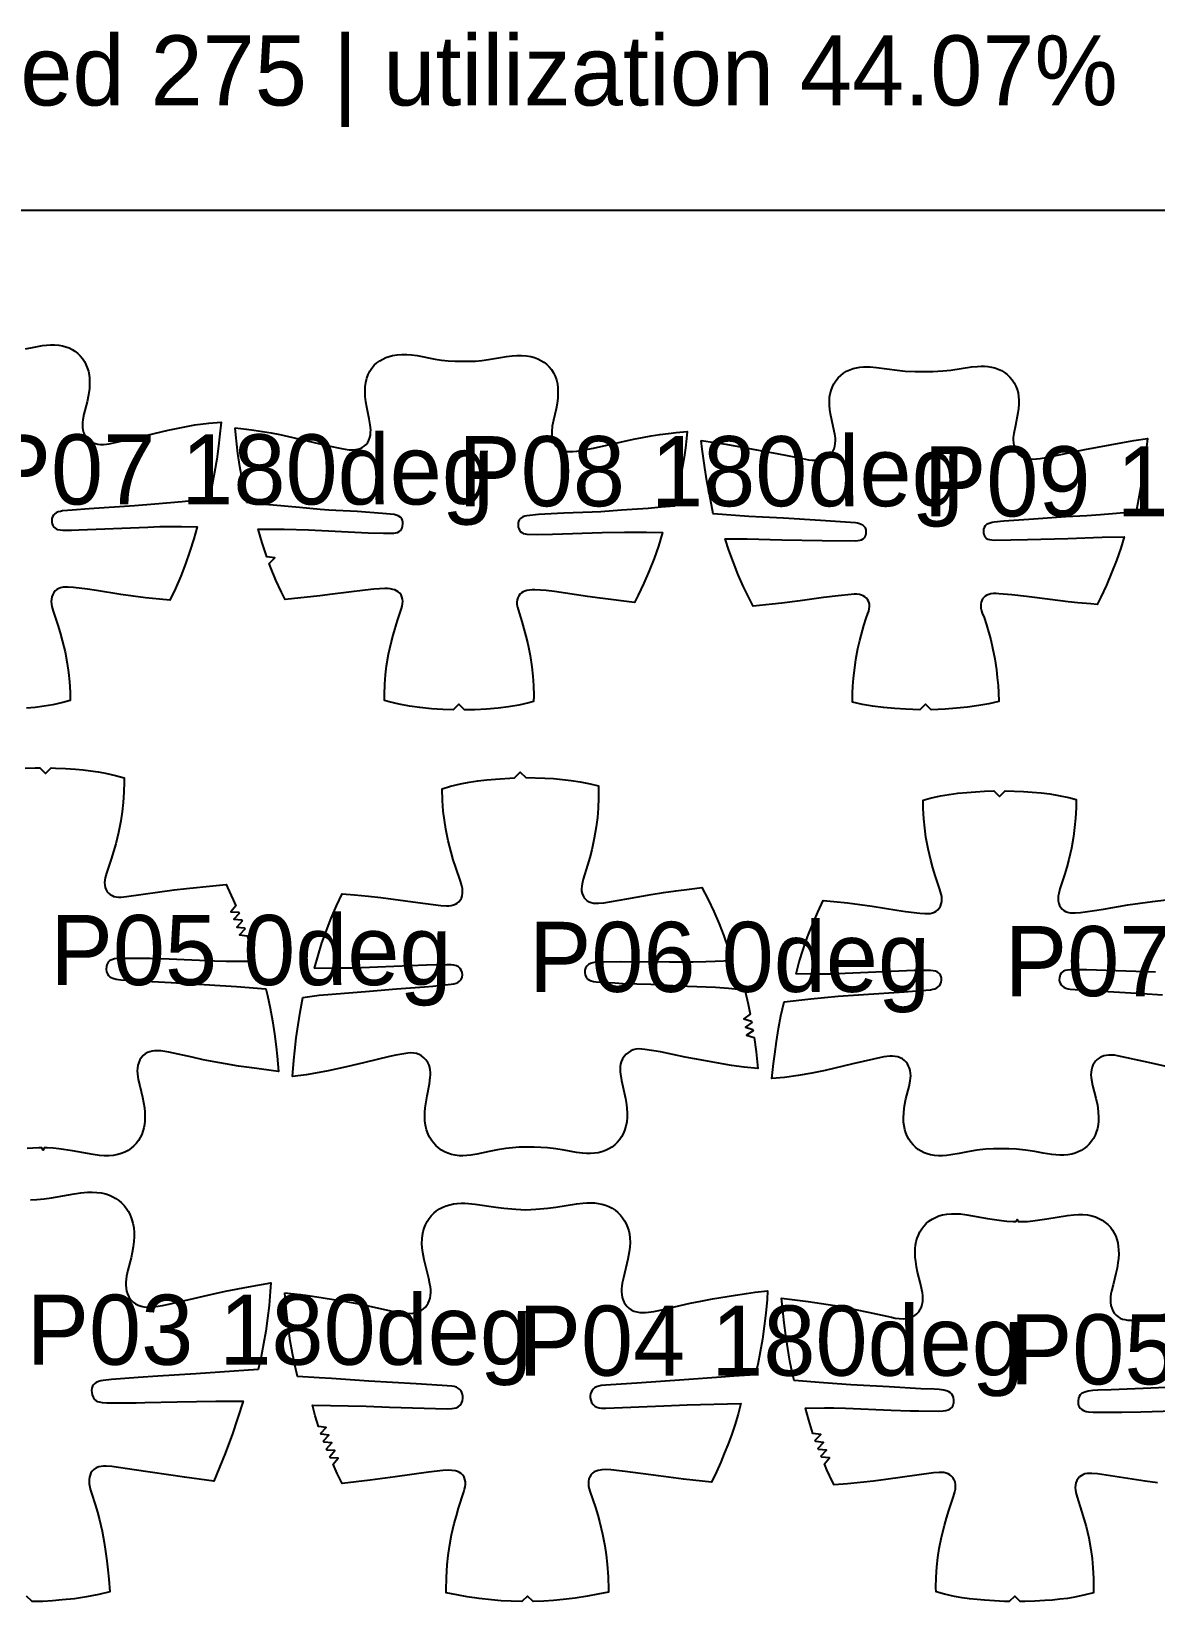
# Model space of a CAD drawing. Header units: millimetres. Extents: x 0 to 2016, y 0 to 4064.
# Drawn here: x 622 to 1022, y 3500 to 4064 of the extents above; entities that cross this region are included whole.
import ezdxf

# ---------------------------------------------------------------- set-up
doc = ezdxf.new("R2010")
doc.units = ezdxf.units.MM
for name, color, linetype in [('ANNOTATION', 3, 'Continuous'), ('LEATHER', 1, 'Continuous'), ('PIECES', 5, 'Continuous')]:
    doc.layers.add(name, color=color, linetype=linetype)

msp = doc.modelspace()

# ---------------------------------------------------------------- linework, layer by layer
at = {"layer": 'LEATHER'}
msp.add_lwpolyline([(0, 0), (2000, 0), (2000, 4000), (0, 4000)], close=True, dxfattribs=at)
at = {"layer": 'PIECES'}
for points in [[(619.48, 3950.72), (622.5, 3951.31), (625.52, 3951.83), (626.96, 3952), (628.41, 3952.1), (629.86, 3952.11), (631.3, 3952), (632.72, 3951.75), (633.88, 3951.43), (635.01, 3951), (636.08, 3950.47), (637.1, 3949.83), (638.05, 3949.09), (638.96, 3948.22), (639.76, 3947.26), (640.46, 3946.22), (641.04, 3945.11), (641.52, 3943.95), (641.89, 3942.71), (642.14, 3941.44), (642.29, 3940.15), (642.35, 3938.85), (642.27, 3936.59), (641.99, 3934.34), (641.48, 3931.84), (640.33, 3927.39), (639.93, 3925.38), (639.83, 3924.47), (639.79, 3923.55), (639.83, 3922.65), (639.96, 3921.75), (640.2, 3920.87), (640.52, 3920.1), (640.93, 3919.38), (641.44, 3918.72), (642.03, 3918.13), (642.77, 3917.59), (643.57, 3917.18), (644.42, 3916.87), (645.31, 3916.67), (646.22, 3916.57), (647.27, 3916.56), (648.31, 3916.66), (649.35, 3916.83), (660.38, 3919.34), (670.32, 3921.68), (675.09, 3922.69), (679.88, 3923.54), (684.81, 3924.17), (689.27, 3924.54), (688.71, 3919.25), (688.3, 3915.92), (687.67, 3911.32), (686.93, 3906.74), (686.08, 3902.21), (684.98, 3897.18), (675.35, 3896.12), (665.63, 3895.23), (658.34, 3894.67), (642.12, 3893.63), (636.16, 3893.15), (634.43, 3893.04), (632.7, 3892.87), (631.91, 3892.73), (631.14, 3892.52), (630.42, 3892.18), (629.89, 3891.8), (629.45, 3891.32), (629.11, 3890.76), (628.9, 3890.15), (628.82, 3889.52), (628.85, 3888.87), (628.96, 3888.28), (629.18, 3887.72), (629.5, 3887.22), (629.9, 3886.83), (630.36, 3886.52), (630.88, 3886.3), (631.81, 3886.09), (632.75, 3886.02), (635.84, 3886), (638.55, 3886.08), (663.13, 3887.14), (667.38, 3887.28), (671.64, 3887.35), (675.17, 3887.34), (680.69, 3887.23), (679.52, 3882.96), (678.12, 3878.49), (676.57, 3874.06), (674.85, 3869.62), (672.97, 3865.25), (670.97, 3861.02), (667.22, 3861.38), (662.3, 3861.93), (657.9, 3862.47), (653.51, 3863.09), (644.76, 3864.5), (641.6, 3864.96), (636.58, 3865.59), (634.71, 3865.72), (633.79, 3865.74), (632.88, 3865.67), (631.98, 3865.48), (631.3, 3865.21), (630.67, 3864.84), (630.1, 3864.37), (629.61, 3863.82), (629.17, 3863.08), (628.86, 3862.27), (628.69, 3861.41), (628.65, 3860.54), (628.72, 3859.67), (628.88, 3858.81), (629.34, 3857.1), (630.99, 3852.12), (631.83, 3849.4), (632.59, 3846.67), (633.56, 3842.61), (634.34, 3838.51), (634.8, 3835.25), (635.13, 3831.97), (635.35, 3828.23), (635.39, 3825.31), (632.8, 3824.58), (629.2, 3823.76), (626.08, 3823.21), (622.94, 3822.8), (619.79, 3822.49)], [(619.38, 3801.09), (622.95, 3801.23), (624.57, 3801.25), (626.56, 3799.24), (628.57, 3801.22), (630.2, 3801.18), (633.76, 3801), (637.32, 3800.75), (640.01, 3800.51), (642.7, 3800.21), (645.37, 3799.85), (648.03, 3799.38), (651.63, 3798.56), (654.63, 3797.72), (654.66, 3796.3), (654.58, 3792.56), (654.33, 3788.82), (653.98, 3785.55), (653.49, 3782.29), (652.68, 3778.2), (651.67, 3774.14), (650.89, 3771.41), (650.03, 3768.71), (648.36, 3763.73), (647.89, 3762.03), (647.73, 3761.16), (647.66, 3760.29), (647.71, 3759.42), (647.88, 3758.57), (648.19, 3757.76), (648.64, 3757.02), (649.13, 3756.48), (649.69, 3756.02), (650.33, 3755.66), (651.01, 3755.4), (651.84, 3755.22), (652.69, 3755.15), (653.54, 3755.16), (655.52, 3755.32), (672.53, 3757.73), (676.93, 3758.25), (686.25, 3759.17), (691, 3759.58), (691.54, 3758.53), (693.57, 3754.22), (694.48, 3752.07), (692.67, 3749.94), (695.46, 3749.77), (695.64, 3749.3), (693.76, 3747.24), (696.54, 3746.97), (696.72, 3746.5), (694.8, 3744.47), (697.58, 3744.15), (697.74, 3743.68), (695.78, 3741.68), (698.55, 3741.32), (700.05, 3736.47), (701.18, 3732.22), (694.45, 3732.15), (691.1, 3732.18), (686.89, 3732.28), (670.67, 3732.96), (663.89, 3733.19), (660.74, 3733.25), (653.67, 3733.26), (652.08, 3733.19), (651.17, 3733.06), (650.29, 3732.82), (649.59, 3732.47), (649, 3731.96), (648.69, 3731.5), (648.47, 3730.97), (648.33, 3730.42), (648.26, 3729.42), (648.41, 3728.44), (648.66, 3727.81), (649.03, 3727.23), (649.5, 3726.75), (650.02, 3726.41), (650.59, 3726.17), (651.81, 3725.86), (653.53, 3725.63), (655.27, 3725.5), (660.03, 3725.29), (671.42, 3724.68), (685.06, 3723.85), (694.76, 3723.22), (705.26, 3722.41), (705.83, 3719.99), (706.76, 3715.48), (707.57, 3710.95), (708.26, 3706.36), (708.85, 3701.76), (709.23, 3698.42), (709.75, 3692.99), (709.75, 3692.99), (700.21, 3694.21), (695.5, 3694.89), (690.81, 3695.64), (686.82, 3696.37), (682.85, 3697.15), (678.88, 3697.99), (670.56, 3699.84), (669.17, 3700.1), (667.78, 3700.28), (666.38, 3700.34), (665.5, 3700.3), (664.63, 3700.18), (663.78, 3699.96), (662.97, 3699.65), (662.21, 3699.22), (661.44, 3698.61), (660.79, 3697.88), (660.26, 3697.06), (659.84, 3696.17), (659.55, 3695.18), (659.39, 3694.17), (659.34, 3693.14), (659.39, 3692.1), (659.52, 3691.06), (659.7, 3690.02), (660.2, 3687.8), (661.22, 3683.72), (661.6, 3681.84), (661.89, 3679.94), (662.03, 3678.4), (662.09, 3676.85), (662.04, 3675.3), (661.91, 3674.06), (661.7, 3672.84), (661.38, 3671.64), (660.96, 3670.47), (660.41, 3669.34), (659.76, 3668.27), (658.99, 3667.28), (658.13, 3666.38), (657.17, 3665.56), (656.07, 3664.81), (654.89, 3664.19), (653.65, 3663.69), (652.36, 3663.32), (650.77, 3663.02), (649.16, 3662.88), (647.53, 3662.87), (645.91, 3662.98), (643.66, 3663.27), (636.26, 3664.58), (631.34, 3665.34), (629.37, 3665.57), (627.17, 3665.69), (626.11, 3665.68), (625.71, 3664.88), (625.31, 3665.68), (624.26, 3665.71), (622.06, 3665.62), (620.08, 3665.41)], [(1030.09, 3693.89), (1020.12, 3696.13), (1009.07, 3698.55), (1008.03, 3698.7), (1006.99, 3698.79), (1005.94, 3698.78), (1005.03, 3698.67), (1004.14, 3698.46), (1003.29, 3698.14), (1002.5, 3697.72), (1001.77, 3697.18), (1001.18, 3696.58), (1000.68, 3695.92), (1000.27, 3695.19), (999.96, 3694.42), (999.72, 3693.54), (999.6, 3692.64), (999.57, 3691.73), (999.62, 3690.82), (999.73, 3689.9), (1000.15, 3687.9), (1001.34, 3683.46), (1001.88, 3680.97), (1002.18, 3678.72), (1002.28, 3676.46), (1002.23, 3675.16), (1002.09, 3673.87), (1001.85, 3672.6), (1001.49, 3671.35), (1001.03, 3670.18), (1000.45, 3669.07), (999.76, 3668.03), (998.97, 3667.06), (998.07, 3666.18), (997.13, 3665.43), (996.12, 3664.78), (995.05, 3664.24), (993.93, 3663.8), (992.77, 3663.47), (991.34, 3663.21), (989.91, 3663.08), (988.46, 3663.08), (987.01, 3663.16), (985.57, 3663.32), (982.54, 3663.81), (979.52, 3664.38), (976.25, 3664.9), (972.96, 3665.26), (970.22, 3665.4), (964.86, 3665.38), (962.11, 3665.21), (958.83, 3664.82), (955.56, 3664.27), (952.55, 3663.67), (949.53, 3663.15), (948.08, 3662.98), (946.63, 3662.88), (945.19, 3662.87), (943.75, 3662.99), (942.33, 3663.23), (941.16, 3663.56), (940.04, 3663.98), (938.96, 3664.52), (937.95, 3665.15), (937, 3665.89), (936.09, 3666.77), (935.29, 3667.73), (934.59, 3668.76), (934, 3669.87), (933.53, 3671.04), (933.16, 3672.28), (932.9, 3673.55), (932.75, 3674.84), (932.69, 3676.13), (932.77, 3678.4), (933.06, 3680.65), (933.56, 3683.14), (934.71, 3687.59), (935.12, 3689.6), (935.22, 3690.52), (935.26, 3691.43), (935.22, 3692.34), (935.09, 3693.24), (934.85, 3694.11), (934.53, 3694.89), (934.11, 3695.61), (933.61, 3696.27), (933.01, 3696.85), (932.28, 3697.39), (931.48, 3697.81), (930.63, 3698.12), (929.74, 3698.32), (928.82, 3698.42), (927.78, 3698.42), (926.73, 3698.32), (925.69, 3698.16), (914.66, 3695.64), (904.72, 3693.31), (899.96, 3692.29), (895.17, 3691.45), (890.24, 3690.81), (885.78, 3690.44), (886.34, 3695.73), (886.75, 3699.06), (887.38, 3703.66), (888.12, 3708.25), (888.97, 3712.77), (890.07, 3717.8), (899.69, 3718.86), (909.42, 3719.75), (916.7, 3720.31), (932.92, 3721.36), (938.89, 3721.84), (940.62, 3721.94), (942.34, 3722.11), (943.14, 3722.25), (943.91, 3722.46), (944.63, 3722.8), (945.16, 3723.19), (945.6, 3723.66), (945.94, 3724.22), (946.14, 3724.83), (946.23, 3725.47), (946.2, 3726.11), (946.08, 3726.7), (945.87, 3727.26), (945.55, 3727.76), (945.15, 3728.15), (944.68, 3728.46), (944.16, 3728.68), (943.24, 3728.89), (942.29, 3728.97), (939.21, 3728.99), (936.5, 3728.9), (911.92, 3727.84), (907.66, 3727.7), (903.41, 3727.64), (899.88, 3727.64), (894.35, 3727.76), (895.53, 3732.02), (896.92, 3736.49), (898.47, 3740.92), (900.2, 3745.36), (902.08, 3749.73), (904.08, 3753.97), (907.83, 3753.6), (912.74, 3753.06), (917.14, 3752.51), (921.53, 3751.89), (930.29, 3750.48), (933.45, 3750.03), (938.47, 3749.4), (940.34, 3749.26), (941.26, 3749.25), (942.17, 3749.31), (943.06, 3749.51), (943.75, 3749.78), (944.38, 3750.15), (944.95, 3750.61), (945.43, 3751.16), (945.88, 3751.91), (946.19, 3752.72), (946.36, 3753.57), (946.4, 3754.44), (946.33, 3755.31), (946.17, 3756.18), (945.7, 3757.88), (944.05, 3762.87), (943.21, 3765.58), (942.46, 3768.32), (941.49, 3772.38), (940.71, 3776.48), (940.25, 3779.74), (939.92, 3783.02), (939.7, 3786.75), (939.66, 3789.67), (942.24, 3790.4), (945.84, 3791.23), (948.96, 3791.77), (952.1, 3792.19), (955.25, 3792.5), (958.42, 3792.73), (961.58, 3792.91), (964.94, 3793.05), (966.95, 3791.06), (968.94, 3793.07), (975.47, 3792.81), (978.63, 3792.61), (981.79, 3792.33), (984.93, 3791.94), (988.05, 3791.42), (991.66, 3790.63), (994.25, 3789.93), (994.24, 3787.01), (994.05, 3783.27), (993.76, 3779.99), (993.33, 3776.72), (992.59, 3772.61), (991.66, 3768.55), (990.92, 3765.8), (990.11, 3763.08), (988.51, 3758.08), (988.06, 3756.37), (987.91, 3755.51), (987.85, 3754.64), (987.89, 3753.76), (988.07, 3752.91), (988.38, 3752.1), (988.84, 3751.37), (989.33, 3750.82), (989.9, 3750.36), (990.54, 3749.99), (991.23, 3749.73), (992.12, 3749.55), (993.03, 3749.49), (993.95, 3749.51), (995.82, 3749.66), (1000.84, 3750.34), (1003.99, 3750.83), (1012.73, 3752.32), (1017.12, 3752.98), (1021.51, 3753.57), (1026.42, 3754.16)], [(1022.57, 3728.36), (997.98, 3729.19), (995.27, 3729.25), (992.19, 3729.2), (991.24, 3729.12), (990.32, 3728.9), (989.8, 3728.67), (989.34, 3728.36), (988.94, 3727.96), (988.62, 3727.46), (988.42, 3726.9), (988.31, 3726.31), (988.29, 3725.66), (988.38, 3725.03), (988.59, 3724.42), (988.93, 3723.87), (989.38, 3723.39), (989.91, 3723.01), (990.63, 3722.68), (991.41, 3722.47), (992.2, 3722.35), (993.93, 3722.19), (995.66, 3722.1), (1001.63, 3721.68), (1017.86, 3720.78), (1025.15, 3720.29)], [(621.22, 3647.21), (623.5, 3647.27), (626.15, 3647.5), (628.79, 3647.86), (636.88, 3649.29), (639.2, 3649.63), (641.53, 3649.84), (643.2, 3649.89), (644.87, 3649.82), (646.51, 3649.61), (648.14, 3649.24), (649.39, 3648.82), (650.6, 3648.28), (651.74, 3647.63), (652.82, 3646.87), (653.77, 3646.05), (654.63, 3645.14), (655.4, 3644.15), (656.07, 3643.1), (656.66, 3641.99), (657.3, 3640.43), (657.77, 3638.82), (658.07, 3637.17), (658.22, 3635.55), (658.24, 3633.93), (658.16, 3632.31), (657.92, 3630.35), (657.57, 3628.41), (657.13, 3626.48), (656, 3622.13), (655.53, 3619.94), (655.37, 3618.87), (655.27, 3617.79), (655.24, 3616.72), (655.32, 3615.66), (655.5, 3614.62), (655.82, 3613.6), (656.34, 3612.51), (657.03, 3611.53), (657.89, 3610.68), (658.75, 3610.06), (659.68, 3609.57), (660.68, 3609.21), (661.72, 3608.99), (662.78, 3608.89), (663.85, 3608.89), (664.92, 3608.98), (665.98, 3609.11), (668.32, 3609.51), (670.64, 3609.98), (676.33, 3611.26), (686.11, 3613.54), (690.84, 3614.54), (699.04, 3616.11), (706.96, 3617.5), (706.78, 3614.48), (706.35, 3609.52), (705.82, 3604.91), (705.17, 3600.31), (704.41, 3595.77), (703.53, 3591.26), (702.52, 3586.68), (680.29, 3585.1), (666.64, 3584.29), (659.7, 3583.84), (650.17, 3583.05), (647.12, 3582.75), (646.29, 3582.6), (645.48, 3582.37), (644.73, 3582.02), (644.2, 3581.65), (643.76, 3581.2), (643.41, 3580.67), (643.15, 3579.96), (643.05, 3579.2), (643.08, 3578.43), (643.24, 3577.59), (643.56, 3576.79), (644.02, 3576.08), (644.64, 3575.51), (645.14, 3575.24), (645.69, 3575.06), (646.83, 3574.86), (648.5, 3574.76), (658.92, 3574.79), (662.08, 3574.82), (673.59, 3575.13), (687.31, 3575.38), (692.3, 3575.39), (697.15, 3575.34), (693.16, 3563.39), (691.92, 3559.85), (690.71, 3556.72), (686.68, 3546.82), (676.17, 3548.29), (658.2, 3550.91), (650.22, 3552.02), (648.2, 3552.16), (647.34, 3552.15), (646.49, 3552.07), (645.66, 3551.9), (644.73, 3551.54), (643.89, 3551.01), (643.3, 3550.43), (642.83, 3549.74), (642.48, 3548.98), (642.26, 3548.21), (642.15, 3547.42), (642.13, 3546.61), (642.19, 3545.81), (642.38, 3544.69), (642.65, 3543.6), (642.97, 3542.51), (644.31, 3538.49), (645.14, 3535.78), (645.89, 3533.03), (646.8, 3529.02), (647.56, 3524.98), (648.06, 3521.72), (648.49, 3518.45), (648.87, 3515.13), (649.19, 3511.81), (649.5, 3507.33), (645.62, 3506.39), (641.23, 3505.54), (636.91, 3504.9), (632.57, 3504.43), (629.09, 3504.14), (625.61, 3503.95), (621.86, 3503.84), (619.86, 3505.84)], [(1023.27, 3546.19), (1018.88, 3546.77), (1001.9, 3549.39), (999.92, 3549.59), (999.07, 3549.6), (998.22, 3549.54), (997.39, 3549.37), (996.7, 3549.12), (996.06, 3548.77), (995.49, 3548.32), (995, 3547.78), (994.54, 3547.05), (994.22, 3546.25), (994.03, 3545.4), (993.98, 3544.52), (994.04, 3543.65), (994.18, 3542.79), (994.63, 3541.08), (996.24, 3536.08), (997.07, 3533.36), (997.82, 3530.62), (998.77, 3526.56), (999.53, 3522.46), (999.97, 3519.19), (1000.28, 3515.91), (1000.48, 3512.17), (1000.52, 3508.43), (1000.47, 3507.02), (997.47, 3506.21), (993.85, 3505.43), (991.19, 3505), (988.51, 3504.67), (985.82, 3504.41), (983.12, 3504.21), (979.56, 3503.99), (976, 3503.86), (974.37, 3503.84), (972.39, 3505.85), (970.37, 3503.86), (968.75, 3503.9), (965.18, 3504.09), (961.62, 3504.34), (958.93, 3504.58), (956.25, 3504.87), (953.57, 3505.24), (950.91, 3505.71), (947.31, 3506.52), (944.32, 3507.37), (944.29, 3508.79), (944.37, 3512.53), (944.62, 3516.26), (944.97, 3519.54), (945.46, 3522.8), (946.27, 3526.89), (947.27, 3530.94), (948.05, 3533.67), (948.91, 3536.38), (950.58, 3541.35), (951.05, 3543.06), (951.21, 3543.92), (951.28, 3544.79), (951.24, 3545.67), (951.07, 3546.52), (950.76, 3547.33), (950.3, 3548.07), (949.82, 3548.61), (949.25, 3549.06), (948.62, 3549.42), (947.93, 3549.69), (947.1, 3549.87), (946.26, 3549.94), (945.4, 3549.93), (943.42, 3549.76), (926.41, 3547.35), (922.01, 3546.83), (912.7, 3545.91), (907.94, 3545.51), (907.4, 3546.56), (905.38, 3550.87), (904.46, 3553.02), (906.27, 3555.15), (903.48, 3555.32), (903.3, 3555.79), (905.18, 3557.85), (902.4, 3558.12), (902.22, 3558.59), (904.15, 3560.61), (901.37, 3560.93), (901.21, 3561.41), (903.16, 3563.4), (900.39, 3563.77), (898.9, 3568.62), (897.76, 3572.87), (904.49, 3572.94), (907.85, 3572.91), (912.05, 3572.81), (928.28, 3572.13), (935.06, 3571.9), (938.21, 3571.84), (945.27, 3571.82), (946.87, 3571.9), (947.78, 3572.02), (948.66, 3572.27), (949.36, 3572.61), (949.94, 3573.12), (950.26, 3573.59), (950.47, 3574.11), (950.61, 3574.67), (950.69, 3575.66), (950.53, 3576.64), (950.28, 3577.28), (949.92, 3577.85), (949.44, 3578.34), (948.92, 3578.67), (948.35, 3578.92), (947.14, 3579.22), (945.41, 3579.46), (943.68, 3579.59), (938.91, 3579.8), (927.53, 3580.4), (913.89, 3581.23), (904.18, 3581.87), (893.68, 3582.67), (893.12, 3585.1), (892.18, 3589.6), (891.38, 3594.13), (890.68, 3598.72), (890.09, 3603.33), (889.71, 3606.66), (889.19, 3612.1), (889.19, 3612.1), (898.73, 3610.88), (903.44, 3610.2), (908.14, 3609.45), (912.12, 3608.72), (916.09, 3607.93), (920.06, 3607.1), (928.39, 3605.25), (929.77, 3604.99), (931.16, 3604.81), (932.56, 3604.74), (933.45, 3604.79), (934.32, 3604.91), (935.17, 3605.12), (935.98, 3605.44), (936.74, 3605.87), (937.5, 3606.48), (938.15, 3607.21), (938.69, 3608.03), (939.1, 3608.92), (939.39, 3609.91), (939.55, 3610.92), (939.6, 3611.95), (939.55, 3612.99), (939.43, 3614.03), (939.25, 3615.06), (938.74, 3617.29), (937.73, 3621.37), (937.34, 3623.25), (937.06, 3625.15), (936.91, 3626.69), (936.85, 3628.24), (936.9, 3629.78), (937.03, 3631.02), (937.25, 3632.25), (937.56, 3633.45), (937.99, 3634.61), (938.53, 3635.75), (939.19, 3636.81), (939.95, 3637.8), (940.81, 3638.71), (941.77, 3639.53), (942.88, 3640.27), (944.06, 3640.9), (945.3, 3641.4), (946.58, 3641.77), (948.17, 3642.07), (949.79, 3642.21), (951.41, 3642.21), (953.03, 3642.11), (955.28, 3641.82), (962.69, 3640.51), (967.6, 3639.75), (969.58, 3639.52), (971.77, 3639.4), (972.83, 3639.41), (973.24, 3640.2), (973.63, 3639.4), (974.69, 3639.38), (976.89, 3639.47), (978.87, 3639.68), (983.79, 3640.37), (991.21, 3641.59), (993.46, 3641.85), (995.08, 3641.94), (996.71, 3641.91), (998.32, 3641.75), (999.91, 3641.43), (1001.19, 3641.04), (1002.42, 3640.53), (1003.59, 3639.89), (1004.69, 3639.13), (1005.64, 3638.3), (1006.49, 3637.38), (1007.24, 3636.38), (1007.88, 3635.31), (1008.41, 3634.17), (1008.82, 3632.99), (1009.12, 3631.79), (1009.32, 3630.57), (1009.43, 3629.33), (1009.46, 3627.78), (1009.39, 3626.23), (1009.22, 3624.69), (1008.91, 3622.8), (1008.5, 3620.92), (1007.44, 3616.85), (1006.91, 3614.63), (1006.71, 3613.6), (1006.57, 3612.56), (1006.51, 3611.53), (1006.54, 3610.5), (1006.69, 3609.48), (1006.97, 3608.49), (1007.37, 3607.59), (1007.9, 3606.76), (1008.54, 3606.03), (1009.3, 3605.41), (1010.05, 3604.97), (1010.86, 3604.65), (1011.7, 3604.42), (1012.57, 3604.29), (1013.46, 3604.23), (1014.86, 3604.28), (1016.25, 3604.44), (1017.64, 3604.68), (1025.99, 3606.43)], [(1031.83, 3580.48), (1018.18, 3579.83), (1006.79, 3579.37), (1002.02, 3579.22), (1000.29, 3579.11), (998.56, 3578.9), (997.34, 3578.61), (996.77, 3578.37), (996.24, 3578.04), (995.76, 3577.56), (995.39, 3576.99), (995.13, 3576.36), (994.97, 3575.38), (995.03, 3574.39), (995.16, 3573.83), (995.37, 3573.3), (995.68, 3572.83), (996.26, 3572.32), (996.95, 3571.96), (997.83, 3571.71), (998.74, 3571.57), (1000.33, 3571.48), (1007.4, 3571.4), (1010.54, 3571.42), (1017.33, 3571.56), (1029.36, 3571.94)]]:
    msp.add_lwpolyline(points, dxfattribs=at)
for points in [[(694.27, 3922.48), (698.27, 3922.05), (700.93, 3921.71), (704.04, 3921.24), (707.13, 3920.72), (710.24, 3920.12), (713.34, 3919.45), (727.62, 3916.08), (732.18, 3915.09), (733.55, 3914.85), (734.92, 3914.69), (736.3, 3914.66), (737.17, 3914.74), (738.02, 3914.9), (738.84, 3915.15), (739.61, 3915.51), (740.33, 3915.98), (741, 3916.61), (741.56, 3917.34), (741.99, 3918.15), (742.31, 3919.02), (742.51, 3919.93), (742.6, 3920.85), (742.61, 3921.77), (742.43, 3923.64), (742.06, 3925.73), (741.18, 3929.9), (740.87, 3931.8), (740.67, 3933.72), (740.61, 3935.65), (740.68, 3937.19), (740.88, 3938.72), (741.25, 3940.22), (741.71, 3941.48), (742.31, 3942.68), (743.05, 3943.79), (743.91, 3944.81), (744.83, 3945.67), (745.83, 3946.42), (746.91, 3947.05), (748.04, 3947.58), (749.23, 3948), (750.45, 3948.32), (752.11, 3948.59), (753.78, 3948.7), (755.46, 3948.67), (757.13, 3948.54), (759.21, 3948.26), (765.61, 3947.06), (767.89, 3946.68), (770.2, 3946.42), (772.76, 3946.28), (775.11, 3946.3), (777.45, 3946.24), (780.02, 3946.33), (782.32, 3946.57), (784.62, 3946.91), (791.04, 3948), (793.12, 3948.25), (794.79, 3948.35), (796.47, 3948.35), (798.14, 3948.22), (799.79, 3947.92), (801.01, 3947.58), (802.19, 3947.14), (803.31, 3946.59), (804.38, 3945.94), (805.37, 3945.18), (806.27, 3944.31), (807.12, 3943.27), (807.84, 3942.14), (808.42, 3940.94), (808.86, 3939.67), (809.2, 3938.17), (809.38, 3936.64), (809.43, 3935.09), (809.33, 3933.16), (809.1, 3931.25), (808.76, 3929.35), (807.82, 3925.2), (807.41, 3923.11), (807.2, 3921.25), (807.19, 3920.32), (807.27, 3919.4), (807.45, 3918.49), (807.76, 3917.62), (808.18, 3916.8), (808.72, 3916.06), (809.39, 3915.42), (810.09, 3914.94), (810.86, 3914.56), (811.68, 3914.3), (812.52, 3914.12), (813.39, 3914.03), (814.77, 3914.04), (816.15, 3914.17), (817.52, 3914.39), (822.1, 3915.31), (836.42, 3918.45), (839.54, 3919.07), (842.66, 3919.62), (845.76, 3920.09), (848.87, 3920.5), (851.54, 3920.8), (855.55, 3921.17), (855.3, 3918.71), (854.91, 3915.38), (854.43, 3912.06), (853.66, 3907.46), (852.77, 3902.88), (851.84, 3898.42), (850.98, 3894.6), (846.22, 3894.16), (841.58, 3893.79), (832.09, 3893.17), (824.72, 3892.58), (821.63, 3892.42), (811.5, 3892.02), (802.46, 3891.55), (798.3, 3891.17), (797.56, 3891.04), (796.85, 3890.81), (796, 3890.22), (795.62, 3889.72), (795.37, 3889.14), (795.22, 3888.48), (795.19, 3887.8), (795.28, 3887.12), (795.43, 3886.56), (795.66, 3886.04), (795.99, 3885.57), (796.48, 3885.15), (797.05, 3884.85), (797.7, 3884.66), (798.37, 3884.58), (801.98, 3884.49), (807.48, 3884.57), (825.15, 3885.14), (833.16, 3885.32), (841.06, 3885.33), (846.77, 3885.22), (845.25, 3880.31), (843.7, 3875.89), (842, 3871.52), (840.11, 3867.14), (838.08, 3862.84), (836.76, 3860.27), (824.43, 3861.8), (819.92, 3862.4), (808.21, 3864.09), (805.17, 3864.47), (803.19, 3864.65), (801.2, 3864.74), (800.24, 3864.74), (799.28, 3864.67), (798.33, 3864.51), (797.65, 3864.3), (797, 3864.01), (796.41, 3863.63), (795.88, 3863.16), (795.42, 3862.55), (795.08, 3861.86), (794.86, 3861.12), (794.77, 3860.35), (794.79, 3859.46), (794.94, 3858.57), (795.17, 3857.7), (796.57, 3853.47), (798.02, 3848.2), (798.69, 3845.44), (799.52, 3841.35), (800.15, 3837.23), (800.49, 3833.95), (800.7, 3830.66), (800.78, 3826.92), (800.74, 3824.88), (799.06, 3824.43), (795.45, 3823.63), (791.77, 3822.97), (788.06, 3822.48), (783.93, 3822.12), (779.79, 3821.94), (776.09, 3821.91), (774.11, 3823.93), (772.09, 3821.94), (768.4, 3822.03), (764.26, 3822.28), (760.14, 3822.71), (756.44, 3823.26), (752.77, 3823.97), (749.17, 3824.83), (747.5, 3825.31), (747.49, 3827.35), (747.63, 3831.1), (747.9, 3834.38), (748.29, 3837.65), (748.99, 3841.76), (749.88, 3845.84), (750.6, 3848.59), (752.14, 3853.83), (753.6, 3858.03), (753.85, 3858.9), (754.01, 3859.79), (754.05, 3860.69), (753.97, 3861.46), (753.76, 3862.2), (753.44, 3862.89), (752.98, 3863.51), (752.47, 3863.99), (751.88, 3864.38), (751.23, 3864.68), (750.55, 3864.9), (749.61, 3865.08), (748.65, 3865.16), (747.69, 3865.18), (745.7, 3865.12), (743.72, 3864.97), (740.67, 3864.64), (728.93, 3863.14), (724.41, 3862.62), (712.06, 3861.29), (710.78, 3863.87), (708.82, 3868.21), (707.01, 3872.62), (706.45, 3874.13), (708.36, 3876.17), (705.58, 3876.47), (703.9, 3881.46), (702.46, 3886.39), (708.17, 3886.41), (711.74, 3886.37), (720.39, 3886.12), (741.73, 3885.1), (747.23, 3884.93), (750.84, 3884.96), (751.52, 3885.04), (752.17, 3885.22), (752.74, 3885.51), (753.24, 3885.92), (753.57, 3886.38), (753.82, 3886.9), (753.98, 3887.46), (754.07, 3888.13), (754.05, 3888.81), (753.92, 3889.48), (753.67, 3890.06), (753.31, 3890.57), (752.46, 3891.17), (751.76, 3891.42), (751.02, 3891.56), (746.86, 3892), (737.83, 3892.62), (727.72, 3893.18), (724.62, 3893.4), (717.26, 3894.1), (707.79, 3894.88), (703.15, 3895.33), (698.4, 3895.84), (697.6, 3899.68), (696.74, 3904.15), (695.93, 3908.74), (695.23, 3913.36), (694.81, 3916.69), (694.47, 3920.02), (694.27, 3922.48)], [(860.55, 3917.94), (865.33, 3917.26), (869.33, 3916.64), (873.84, 3915.88), (882.91, 3914.24), (887.48, 3913.37), (896.68, 3911.52), (898.82, 3911.16), (900.12, 3911.02), (901.43, 3910.97), (902.73, 3911.06), (903.69, 3911.25), (904.62, 3911.56), (905.49, 3911.99), (906.27, 3912.56), (906.96, 3913.27), (907.51, 3914.09), (907.93, 3914.99), (908.21, 3915.92), (908.37, 3916.87), (908.42, 3917.84), (908.39, 3918.81), (908.21, 3920.21), (907.59, 3922.99), (906.65, 3927.52), (906.42, 3929.04), (906.28, 3930.58), (906.25, 3932.12), (906.34, 3933.4), (906.54, 3934.66), (906.86, 3935.89), (907.31, 3937.09), (907.88, 3938.25), (908.58, 3939.33), (909.4, 3940.32), (910.32, 3941.23), (911.32, 3942.01), (912.4, 3942.67), (913.55, 3943.22), (914.75, 3943.65), (915.94, 3943.96), (917.15, 3944.15), (918.38, 3944.26), (919.62, 3944.29), (920.86, 3944.25), (923.07, 3944.07), (930.38, 3943.04), (933.28, 3942.72), (936.8, 3942.55), (943.21, 3942.58), (946.73, 3942.79), (949.63, 3943.13), (956.92, 3944.23), (959.14, 3944.43), (960.38, 3944.48), (961.61, 3944.46), (962.84, 3944.37), (964.06, 3944.19), (965.25, 3943.9), (966.46, 3943.48), (967.61, 3942.94), (968.69, 3942.28), (969.7, 3941.51), (970.63, 3940.62), (971.46, 3939.63), (972.17, 3938.55), (972.76, 3937.4), (973.21, 3936.21), (973.55, 3934.98), (973.76, 3933.72), (973.86, 3932.44), (973.85, 3930.9), (973.71, 3929.37), (973.5, 3927.84), (972.61, 3923.3), (972.02, 3920.52), (971.85, 3919.11), (971.82, 3918.14), (971.89, 3917.17), (972.06, 3916.22), (972.35, 3915.3), (972.78, 3914.41), (973.33, 3913.59), (974.02, 3912.89), (974.82, 3912.32), (975.69, 3911.9), (976.62, 3911.6), (977.58, 3911.42), (978.88, 3911.34), (980.19, 3911.4), (981.49, 3911.56), (983.62, 3911.94), (992.81, 3913.87), (997.37, 3914.79), (1006.43, 3916.51), (1010.93, 3917.32), (1014.92, 3917.98), (1019.7, 3918.7), (1019.39, 3915.66), (1019, 3912.33), (1018.55, 3909.01), (1017.81, 3904.32), (1016.99, 3899.64), (1015.7, 3892.61), (1003.02, 3891.52), (998.13, 3891.16), (990.61, 3890.72), (977.4, 3889.86), (968.52, 3889.19), (965.01, 3888.83), (964.29, 3888.72), (963.57, 3888.56), (962.89, 3888.31), (962.31, 3887.98), (961.82, 3887.54), (961.44, 3887), (961.23, 3886.38), (961.18, 3885.72), (961.24, 3885.05), (961.37, 3884.48), (961.58, 3883.94), (961.9, 3883.46), (962.33, 3883.09), (962.83, 3882.82), (963.38, 3882.64), (964.23, 3882.51), (965.09, 3882.48), (976.91, 3882.71), (991.28, 3883.1), (1003.62, 3883.49), (1011.45, 3883.64), (1010.19, 3879.57), (1008.65, 3875.14), (1006.96, 3870.77), (1005.09, 3866.39), (1003.07, 3862.08), (1001.77, 3859.54), (999.47, 3859.7), (994.91, 3860.1), (991.45, 3860.45), (985, 3861.23), (976.62, 3862.36), (971.4, 3862.93), (966.69, 3863.36), (965.72, 3863.4), (964.76, 3863.39), (963.81, 3863.27), (963.11, 3863.1), (962.44, 3862.84), (961.83, 3862.48), (961.3, 3862.01), (960.9, 3861.5), (960.6, 3860.92), (960.39, 3860.31), (960.28, 3859.67), (960.25, 3859.01), (960.34, 3858.14), (960.54, 3857.29), (960.81, 3856.46), (961.45, 3854.81), (962.31, 3852.26), (963.81, 3846.87), (964.5, 3844.05), (965.26, 3840.14), (965.84, 3836.19), (966.17, 3833.41), (966.42, 3830.63), (966.58, 3828.07), (966.69, 3824.93), (963.12, 3824.09), (959.56, 3823.43), (955.57, 3822.88), (951.56, 3822.48), (947.6, 3822.18), (942.58, 3821.93), (940.57, 3823.92), (938.58, 3821.91), (933.56, 3822.12), (929.61, 3822.37), (925.59, 3822.73), (921.59, 3823.25), (918.03, 3823.88), (914.45, 3824.68), (914.53, 3827.82), (914.67, 3830.38), (914.89, 3833.17), (915.19, 3835.95), (915.73, 3839.9), (916.46, 3843.82), (917.12, 3846.65), (918.57, 3852.05), (919.4, 3854.61), (920.02, 3856.26), (920.29, 3857.1), (920.48, 3857.95), (920.56, 3858.82), (920.53, 3859.47), (920.41, 3860.12), (920.2, 3860.73), (919.89, 3861.3), (919.49, 3861.81), (918.95, 3862.27), (918.33, 3862.63), (917.66, 3862.88), (916.96, 3863.05), (916.01, 3863.15), (915.05, 3863.16), (914.08, 3863.11), (909.37, 3862.63), (904.16, 3862.01), (895.79, 3860.8), (889.35, 3859.96), (885.89, 3859.58), (881.34, 3859.14), (879.04, 3858.95), (877.72, 3861.48), (875.66, 3865.77), (873.74, 3870.13), (872.01, 3874.49), (870.43, 3878.9), (869.12, 3882.95), (876.96, 3882.89), (889.3, 3882.61), (903.68, 3882.36), (915.5, 3882.25), (916.36, 3882.28), (917.2, 3882.42), (917.75, 3882.6), (918.25, 3882.88), (918.68, 3883.26), (918.99, 3883.74), (919.2, 3884.28), (919.32, 3884.85), (919.38, 3885.52), (919.32, 3886.18), (919.1, 3886.8), (918.72, 3887.33), (918.22, 3887.76), (917.64, 3888.09), (916.96, 3888.33), (916.24, 3888.49), (915.52, 3888.59), (912, 3888.92), (903.12, 3889.51), (889.9, 3890.24), (882.37, 3890.6), (877.48, 3890.91), (864.79, 3891.89), (863.43, 3898.9), (862.57, 3903.57), (861.78, 3908.26), (861.3, 3911.58), (860.88, 3914.9), (860.55, 3917.94)], [(793.93, 3797.68), (795.89, 3799.72), (797.93, 3797.75), (804.7, 3797.55), (807.86, 3797.39), (811.02, 3797.14), (814.17, 3796.78), (817.3, 3796.3), (820.92, 3795.54), (823.84, 3794.78), (823.89, 3790.54), (823.74, 3786.8), (823.48, 3783.52), (823.08, 3780.25), (822.38, 3776.13), (821.49, 3772.05), (820.79, 3769.3), (820, 3766.57), (818.45, 3761.56), (818.03, 3759.84), (817.89, 3758.98), (817.83, 3758.11), (817.88, 3757.24), (818.05, 3756.38), (818.36, 3755.56), (818.81, 3754.82), (819.31, 3754.26), (819.89, 3753.81), (820.54, 3753.45), (821.24, 3753.18), (822.09, 3753), (822.96, 3752.93), (823.83, 3752.94), (825.77, 3753.13), (834, 3754.48), (842.73, 3756.05), (847.11, 3756.75), (851.5, 3757.38), (856.4, 3758.02), (860.78, 3758.53), (862.97, 3754.32), (865.02, 3750.02), (866.92, 3745.65), (868.63, 3741.28), (870.19, 3736.86), (871.58, 3732.4), (865.51, 3732.11), (862.17, 3732.01), (857.7, 3731.95), (849.17, 3731.95), (831.6, 3732.05), (824.45, 3731.97), (822.88, 3731.89), (821.91, 3731.75), (820.98, 3731.47), (820.29, 3731.07), (819.71, 3730.51), (819.29, 3729.81), (819.05, 3729.03), (818.98, 3728.19), (819.11, 3727.36), (819.48, 3726.57), (820.06, 3725.91), (820.63, 3725.54), (821.26, 3725.27), (822.15, 3725.06), (823.06, 3724.95), (829.7, 3724.51), (832.59, 3724.37), (842.58, 3724.04), (852.26, 3723.52), (865.68, 3722.96), (870.27, 3722.65), (876.1, 3722.11), (877.3, 3716.91), (878, 3713.39), (875.77, 3711.71), (878.45, 3710.93), (878.53, 3710.43), (876.28, 3708.78), (878.96, 3707.97), (879.03, 3707.48), (876.74, 3705.87), (879.4, 3705), (880.1, 3699.9), (880.78, 3694), (875.85, 3694.52), (871.29, 3695.12), (867.99, 3695.65), (861.41, 3696.84), (854.79, 3698.09), (845.95, 3699.97), (840.41, 3700.83), (839.35, 3700.95), (838.3, 3700.99), (837.26, 3700.9), (836.3, 3700.66), (835.39, 3700.27), (834.55, 3699.75), (833.78, 3699.12), (833.04, 3698.31), (832.43, 3697.4), (831.99, 3696.4), (831.75, 3695.54), (831.63, 3694.66), (831.6, 3693.77), (831.64, 3692.87), (831.73, 3691.98), (832.11, 3689.78), (833.09, 3685.48), (833.52, 3683.35), (833.87, 3681.2), (834.05, 3679.68), (834.14, 3678.15), (834.13, 3676.62), (833.99, 3675), (833.68, 3673.4), (833.2, 3671.85), (832.7, 3670.71), (832.09, 3669.62), (831.38, 3668.6), (830.58, 3667.66), (829.68, 3666.8), (828.65, 3665.99), (827.54, 3665.3), (826.36, 3664.73), (825.13, 3664.29), (823.78, 3663.95), (822.41, 3663.75), (821.02, 3663.67), (819.62, 3663.68), (818.23, 3663.78), (816.01, 3664.06), (811.61, 3664.83), (808.64, 3665.31), (805.67, 3665.68), (800.93, 3665.99), (795.53, 3665.89), (790.8, 3665.42), (787.84, 3664.94), (784.9, 3664.36), (780.52, 3663.44), (778.32, 3663.08), (776.93, 3662.94), (775.53, 3662.87), (774.14, 3662.91), (772.76, 3663.06), (771.4, 3663.35), (770.15, 3663.75), (768.96, 3664.28), (767.83, 3664.93), (766.77, 3665.7), (765.84, 3666.53), (765, 3667.45), (764.26, 3668.44), (763.62, 3669.5), (763.08, 3670.63), (762.54, 3672.16), (762.18, 3673.74), (761.98, 3675.36), (761.91, 3676.89), (761.95, 3678.42), (762.07, 3679.94), (762.35, 3682.1), (762.71, 3684.25), (763.54, 3688.58), (763.84, 3690.79), (763.9, 3691.69), (763.91, 3692.59), (763.84, 3693.48), (763.69, 3694.35), (763.43, 3695.21), (762.95, 3696.19), (762.31, 3697.07), (761.54, 3697.86), (760.75, 3698.46), (759.89, 3698.95), (758.97, 3699.31), (758, 3699.52), (756.95, 3699.57), (755.91, 3699.5), (751.58, 3698.73), (749.35, 3698.29), (740.58, 3696.1), (734, 3694.61), (727.47, 3693.2), (724.2, 3692.56), (719.65, 3691.79), (714.75, 3691.11), (715.22, 3697.03), (715.55, 3700.36), (716.06, 3704.98), (716.69, 3709.58), (717.42, 3714.12), (718.44, 3719.36), (724.25, 3720.1), (728.83, 3720.57), (742.22, 3721.6), (751.88, 3722.45), (761.85, 3723.14), (764.74, 3723.38), (771.35, 3724.05), (772.26, 3724.19), (773.14, 3724.43), (773.76, 3724.72), (774.32, 3725.11), (774.88, 3725.79), (775.22, 3726.6), (775.32, 3727.43), (775.22, 3728.27), (774.95, 3729.04), (774.51, 3729.72), (773.91, 3730.26), (773.21, 3730.64), (772.27, 3730.89), (771.29, 3730.99), (769.72, 3731.01), (762.57, 3730.84), (745.02, 3730.13), (736.49, 3729.83), (732.02, 3729.74), (728.68, 3729.72), (722.6, 3729.8), (723.84, 3734.31), (725.24, 3738.78), (726.8, 3743.21), (728.54, 3747.64), (730.44, 3752.01), (732.49, 3756.29), (736.88, 3755.93), (741.8, 3755.46), (746.21, 3754.99), (750.61, 3754.44), (759.39, 3753.18), (767.66, 3752.11), (769.61, 3752), (770.48, 3752.02), (771.34, 3752.12), (772.18, 3752.33), (772.87, 3752.61), (773.51, 3753), (774.08, 3753.47), (774.56, 3754.04), (774.98, 3754.8), (775.26, 3755.63), (775.4, 3756.49), (775.42, 3757.37), (775.33, 3758.24), (775.17, 3759.1), (774.68, 3760.8), (772.96, 3765.75), (772.07, 3768.45), (771.28, 3771.18), (770.24, 3775.22), (769.4, 3779.31), (768.89, 3782.56), (768.51, 3785.84), (768.24, 3789.57), (768.14, 3793.81), (771.03, 3794.67), (774.62, 3795.55), (777.73, 3796.15), (780.86, 3796.61), (784.01, 3796.97), (787.17, 3797.25), (793.93, 3797.68)], [(711.96, 3614.02), (716.39, 3613.55), (719.48, 3613.17), (723.44, 3612.61), (731.59, 3611.3), (735.77, 3610.55), (739.55, 3609.79), (750.74, 3607.31), (752.59, 3606.97), (754.46, 3606.72), (755.51, 3606.63), (756.57, 3606.62), (757.62, 3606.69), (758.66, 3606.88), (759.67, 3607.2), (760.61, 3607.65), (761.47, 3608.25), (762.13, 3608.86), (762.69, 3609.55), (763.16, 3610.31), (763.53, 3611.12), (763.82, 3612.09), (763.99, 3613.08), (764.05, 3614.08), (764.02, 3615.1), (763.92, 3616.12), (763.77, 3617.13), (763.37, 3619.13), (761.71, 3625.7), (761.2, 3628.36), (760.99, 3630), (760.88, 3631.64), (760.92, 3633.29), (761.06, 3634.58), (761.32, 3635.84), (761.69, 3637.08), (762.17, 3638.28), (762.75, 3639.41), (763.44, 3640.47), (764.23, 3641.46), (765.12, 3642.36), (766.09, 3643.18), (767.18, 3643.91), (768.34, 3644.53), (769.55, 3645.04), (770.81, 3645.42), (772.14, 3645.7), (773.49, 3645.87), (774.84, 3645.94), (776.2, 3645.92), (777.56, 3645.85), (779.83, 3645.61), (787.23, 3644.49), (790.14, 3644.13), (794.44, 3643.79), (797.96, 3643.63), (801.49, 3643.82), (805.78, 3644.19), (808.68, 3644.57), (816.08, 3645.75), (818.34, 3646), (819.7, 3646.09), (821.06, 3646.11), (822.42, 3646.05), (823.76, 3645.9), (825.1, 3645.63), (826.36, 3645.26), (827.58, 3644.76), (828.74, 3644.15), (829.84, 3643.42), (830.82, 3642.62), (831.71, 3641.72), (832.5, 3640.74), (833.2, 3639.68), (833.8, 3638.56), (834.29, 3637.36), (834.67, 3636.13), (834.93, 3634.86), (835.09, 3633.58), (835.13, 3631.93), (835.04, 3630.28), (834.84, 3628.64), (834.35, 3625.98), (832.75, 3619.39), (832.36, 3617.4), (832.21, 3616.38), (832.12, 3615.36), (832.1, 3614.35), (832.17, 3613.34), (832.35, 3612.35), (832.65, 3611.39), (833.02, 3610.57), (833.5, 3609.82), (834.06, 3609.13), (834.72, 3608.53), (835.59, 3607.94), (836.54, 3607.49), (837.54, 3607.18), (838.58, 3607.01), (839.64, 3606.94), (840.69, 3606.96), (841.75, 3607.05), (843.61, 3607.32), (845.46, 3607.68), (856.63, 3610.25), (860.41, 3611.03), (864.58, 3611.81), (872.72, 3613.18), (876.67, 3613.77), (879.77, 3614.18), (884.19, 3614.69), (884.01, 3611.64), (883.56, 3606.68), (883.01, 3602.07), (882.34, 3597.48), (881.56, 3592.94), (880.67, 3588.43), (879.83, 3584.73), (872.18, 3584.26), (867.7, 3583.94), (854.5, 3582.92), (837.56, 3581.8), (831.93, 3581.46), (826.5, 3581.07), (824.8, 3580.88), (824, 3580.72), (823.22, 3580.47), (822.5, 3580.09), (821.99, 3579.68), (821.57, 3579.18), (821.25, 3578.61), (821.03, 3577.95), (820.95, 3577.26), (820.96, 3576.57), (821.11, 3575.69), (821.44, 3574.87), (821.93, 3574.15), (822.6, 3573.57), (823.32, 3573.21), (824.11, 3573), (824.92, 3572.88), (826.56, 3572.82), (847.18, 3573.63), (855.5, 3574.02), (874.65, 3574.53), (873.67, 3570.71), (872.52, 3566.82), (871.32, 3563.26), (870.01, 3559.73), (868.77, 3556.63), (867.48, 3553.56), (865.96, 3550.13), (864.25, 3546.48), (854.24, 3547.57), (845.31, 3548.69), (833.39, 3550.29), (828.34, 3550.84), (826.31, 3550.93), (825.04, 3550.88), (823.78, 3550.67), (823.06, 3550.43), (822.37, 3550.1), (821.75, 3549.67), (821.22, 3549.13), (820.75, 3548.41), (820.44, 3547.6), (820.28, 3546.75), (820.26, 3545.85), (820.37, 3544.96), (820.56, 3544.08), (820.82, 3543.21), (822.76, 3537.37), (823.6, 3534.65), (824.38, 3531.92), (825.37, 3527.87), (826.16, 3523.77), (826.62, 3520.51), (826.97, 3517.23), (827.31, 3512.71), (827.46, 3508.17), (827.46, 3507.27), (823.69, 3506.45), (819.94, 3505.75), (815.62, 3505.08), (811.29, 3504.55), (807.82, 3504.23), (804.34, 3504), (800.55, 3503.85), (798.54, 3505.84), (796.55, 3503.84), (792.67, 3503.96), (789.18, 3504.16), (785.7, 3504.45), (781.37, 3504.95), (777.05, 3505.59), (773.29, 3506.26), (769.52, 3507.04), (769.51, 3507.95), (769.63, 3512.49), (769.93, 3517.01), (770.25, 3520.29), (770.69, 3523.56), (771.45, 3527.66), (772.41, 3531.72), (773.17, 3534.46), (773.99, 3537.18), (775.88, 3543.04), (776.13, 3543.91), (776.32, 3544.79), (776.42, 3545.68), (776.39, 3546.58), (776.22, 3547.43), (775.91, 3548.24), (775.43, 3548.96), (774.9, 3549.49), (774.27, 3549.92), (773.59, 3550.24), (772.86, 3550.47), (771.6, 3550.67), (770.33, 3550.71), (768.3, 3550.61), (763.26, 3550.02), (751.34, 3548.33), (742.43, 3547.14), (732.43, 3545.97), (730.69, 3549.6), (729.22, 3552.84), (731.02, 3554.98), (728.23, 3555.14), (728.03, 3555.6), (729.87, 3557.71), (727.08, 3557.91), (726.89, 3558.37), (728.77, 3560.45), (725.99, 3560.7), (725.81, 3561.17), (727.72, 3563.21), (724.94, 3563.52), (724.78, 3563.99), (726.74, 3565.98), (723.97, 3566.35), (722.81, 3570.13), (721.81, 3573.94), (740.97, 3573.58), (749.29, 3573.25), (769.91, 3572.6), (771.55, 3572.68), (772.36, 3572.8), (773.15, 3573.02), (773.87, 3573.38), (774.53, 3573.96), (775.02, 3574.69), (775.33, 3575.52), (775.48, 3576.39), (775.49, 3577.09), (775.4, 3577.77), (775.18, 3578.43), (774.85, 3579), (774.43, 3579.49), (773.92, 3579.9), (773.19, 3580.28), (772.41, 3580.52), (771.6, 3580.68), (769.91, 3580.85), (764.47, 3581.2), (758.84, 3581.49), (741.9, 3582.48), (728.69, 3583.4), (724.21, 3583.69), (716.55, 3584.1), (715.69, 3587.79), (714.76, 3592.3), (713.94, 3596.83), (713.24, 3601.42), (712.65, 3606.02), (712.17, 3610.98), (711.96, 3614.02)]]:
    msp.add_lwpolyline(points, close=True, dxfattribs=at)

# ---------------------------------------------------------------- texts
at = {"layer": 'ANNOTATION'}
for s, p in [('Leather 2000x4000 mm | gap 5 mm | placed 275 | utilization 44.07%', (0, 4037.5)), ('P07 180deg', (606.27, 3895.18)), ('P08 180deg', (773.85, 3894.55)), ('P09 180deg', (939.94, 3890.93)), ('P05 0deg', (628.33, 3723.75)), ('P06 0deg', (799.04, 3721.32)), ('P07 0deg', (968.78, 3719.8)), ('P03 180deg', (619.83, 3588.33)), ('P04 180deg', (795.33, 3584.44)), ('P05 180deg', (970.61, 3581.34))]:
    msp.add_text(s, height=25, dxfattribs=at).set_placement(p)

doc.saveas('drawing.dxf')
